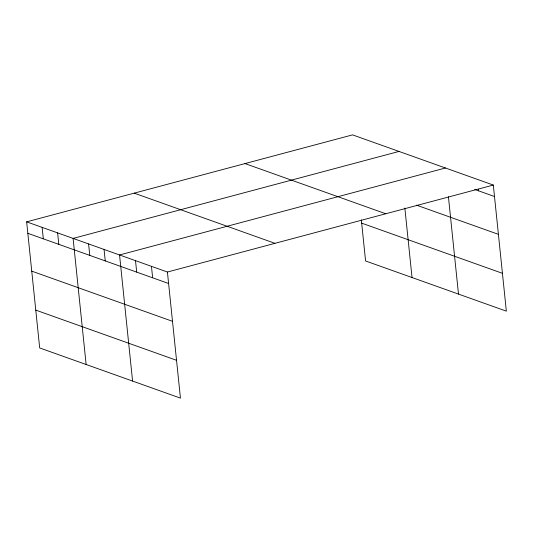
<?xml version="1.0" encoding="UTF-8"?>
<svg xmlns="http://www.w3.org/2000/svg" width="533" height="533" viewBox="0 0 533 533"><rect width="100%" height="100%" fill="white"/><g stroke="black" fill="none" stroke-linecap="round" stroke-linejoin="round"><path stroke-width="0.8" d="M26.65 221.848L167.415 272.03L180.447 398.124L39.682 347.942L26.65 221.848L352.553 134.876L493.318 185.058L506.35 311.152L365.585 260.97L361.341 219.889M399.004 151.432L73.101 238.411L86.133 364.505M445.461 167.995L119.552 254.967L132.584 381.062M167.415 272.03L493.318 185.058M474.75 189.468L494.504 196.51M416.486 205.138L498.415 234.347M245.007 163.578L385.772 213.76M361.674 223.14L502.439 273.322M134.196 193.146L274.961 243.328M27.836 233.307L168.601 283.489M31.74 271.137L172.505 321.319M35.771 310.113L176.536 360.295M478.381 189.188L478.547 190.827M448.426 196.724L458.487 294.089M404.853 208.03L412.036 277.533M151.459 266.34L152.645 277.8M135.509 260.657L136.695 272.11M104.068 249.451L105.254 260.904M88.585 243.927L89.771 255.387M57.617 232.888L58.803 244.347M42.134 227.371L43.32 238.824"/></g></svg>
